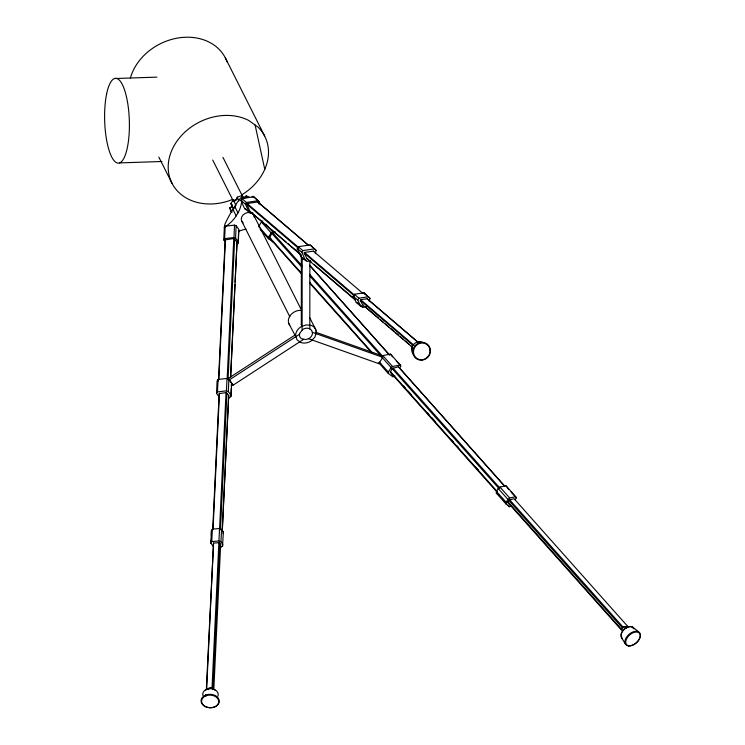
<?xml version="1.0" encoding="UTF-8"?>
<svg xmlns="http://www.w3.org/2000/svg" width="745" height="745" viewBox="0 0 745 745"><rect width="100%" height="100%" fill="white"/><g stroke="black" fill="none" stroke-linecap="round" stroke-linejoin="round"><path stroke-width="1.12" d="M301.315 324.904L301.362 257.649L302.172 259.26L302.125 329.988M309.818 328.852L309.864 260.443M627.681 626.359L623.006 627.076L621.311 629.888L507.867 502.54L508.761 500.342L514.022 498.647L627.681 626.359L626.592 628.156M219.151 396.927L216.516 393.341L217.102 380.9L218.052 379.456L227.011 378.432L228.911 379.14L228.315 391.581L231.071 395.325L230.848 396.629L228.436 398.501M225.074 241.715L223.761 239.918L224.347 227.476A18.848 10.886 -39.1 0 1 225.158 223.537C229.507 214.756 234.414 205.741 240.495 198.161A18.848 4.582 83.6 0 1 241.855 198.459A36.151 29.288 -26.7 0 1 238.586 211.869L235.522 216.935A36.151 29.288 -26.7 0 1 224.292 227.514L225.195 226.182L234.535 225.12L236.146 225.726L238.894 229.46L238.307 241.901L238.093 243.205L236.482 244.453M216.516 393.341L217.466 391.889L218.052 379.456M223.761 239.918L224.608 238.624L225.195 226.182M213.666 546.914L210.835 543.058L211.422 530.617L212.362 529.136L219.533 528.531L221.544 529.388L223.314 531.8L222.587 545.927L220.231 547.91M218.481 380.9L225.139 239.918L233.781 238.502L237.04 242.051L230.661 377.259M211.021 543.319L211.189 539.929M211.403 535.404L211.422 530.617M218.844 379.27L225.446 239.443M210.835 543.058L211.776 541.578L212.362 529.136M212.744 529.304L219.142 393.63L226.024 392.615L228.696 395.381L222.299 531.055M213.051 528.848L219.458 393.174M206.691 688.184L213.545 543.058L218.881 542.686L220.669 544.26L213.824 689.386L212.036 687.821L206.384 688.631L213.545 543.058M212.036 687.821L218.881 542.686M222.587 545.927L222.727 544.241L220.958 541.829L218.946 540.963L219.533 528.531M219.561 529.453L226.024 392.615M228.315 391.581L226.424 390.874L227.011 378.432M227.178 378.33L233.781 238.502M238.307 241.901L235.56 238.158L233.949 237.562L234.535 225.12M212.94 688.175L219.784 543.049M220.464 529.797L226.927 392.969M228.026 379.81L234.675 238.838M220.958 541.829L221.544 529.388M235.56 238.158L236.146 225.726M222.243 530.636L228.696 395.381M230.596 376.83L234.954 284.385M235.066 282.066L237.04 242.051M230.848 396.629L231.22 388.713M231.332 386.45L231.434 384.187M238.093 243.205L238.679 230.764M231.071 395.325L231.658 382.883M511.48 505.892L509.58 506.768L506.06 504.03L496.338 493.115L496.421 491.439L498.2 488.496L499.997 487.072L505.967 485.74L515.689 496.664L516.304 497.911L515.149 499.821M506.06 504.03L506.144 502.354L507.922 499.411L509.72 497.986L515.689 496.664M223.174 533.495L223.314 531.8M220.576 545.005L220.669 544.26M231.732 207.101L232.067 204.866M259.074 204.102L259.539 202.072L253.71 196.782L241.846 198.533L240.868 200.247L244.565 208.535L250.627 213.247L252.825 212.921M315.331 253.672L316.094 250.385L310.116 244.937L298.251 246.688L297.274 248.402L300.971 256.69L307.033 261.393L310.33 260.908M369.185 301.259L369.986 298.298L363.97 292.841L354.322 294.266L353.195 296.193L356.25 302.396L360.822 306.297L362.806 307.21L366.363 306.689M233.25 199.939L235.997 205.397L233.52 209.14L230.773 203.683L233.25 199.939A2.468 1.993 -26.7 0 0 236.146 199.734A2.468 1.993 -26.7 0 0 237.133 197.211L241.622 195.684A2.468 1.993 -26.7 0 0 243.485 197.35A2.468 1.993 -26.7 0 0 246.111 195.879L249.175 197.034M252.08 196.997L252.536 196.382A18.848 3.762 79.6 0 1 253.691 196.717M412.525 347.431L362.675 304.863L360.301 300.319L360.627 299.714L367.136 298.754L417.871 342.057M355.514 300.179L306.968 258.738L304.174 253.058L304.509 252.443L313.384 251.139L362.815 293.325M249.137 212.437L245.44 204.158L246.418 202.444L258.282 200.684M301.027 255.051L250.069 211.552L246.781 204.158L247.135 203.534L257.789 201.96L308.737 245.459M305.543 260.592L301.855 252.304L302.824 250.59L314.688 248.839M360.822 306.297L357.777 300.095L358.894 298.168L368.542 296.743M262.864 220.93L261.439 221.982L258.683 226.536L268.405 237.45L268.442 238.717L273.285 242.051L271.785 240.374M268.405 237.45L271.161 232.896L274.803 231.434M301.073 273.434L269.476 237.972L271.823 233.343L275.585 232.198M315.899 332.27L381.906 355.7L382.716 357.311L378.87 363.681L308.532 338.714M394.878 375.927L393.015 376.765L388.369 373.571L388.331 372.081L391.088 367.527L392.513 366.475L400.261 365.013L400.819 366.093L399.637 368.067M506.144 502.354L390.324 372.211L392.094 368.551L398.361 366.736L504.551 485.945M234.582 200.694L236.593 199.055M234.75 201.02L236.761 199.381M430.079 350.243L430.07 350.169A8.595 8.121 -49.5 0 0 417.591 344.386A8.595 8.121 -49.5 0 0 417.023 358.541A8.595 8.121 -49.5 0 0 429.977 352.357L430.061 350.252M303.392 339.469L233.008 385.24L228.361 378.395L294.89 335.138M229.162 380.006L299.555 334.235M205.611 690.103A7.059 5.196 2.7 0 1 207.101 689.33L207.371 689.255M207.101 689.33L208.814 688.874M400.261 365.013L390.538 354.099L382.79 355.561L392.513 366.475M245.971 229.181L244.695 229.423A36.151 29.288 -26.7 0 0 238.661 231.239M302.172 259.26L304.37 258.934M224.608 238.624L233.949 237.562M217.466 391.889L226.424 390.874M211.776 541.578L218.946 540.963M114.451 78.542L156.86 77.135M119.554 162.904L161.954 161.497M241.454 197.202L245.142 197.369M241.622 197.527L245.31 197.686M241.296 197.611L244.667 197.77M312.379 332.344L382.716 357.311M356.25 302.396L358.233 303.308M362.675 304.863L363.532 305.301M306.968 258.738L307.815 259.176M244.565 208.535L246.055 209.336M250.069 211.552L286.043 241.995M300.971 256.69L306.269 260.741M269.476 237.972L271.199 239.154M379.568 363.29L381.431 364.575M390.324 372.211L391.926 373.469M496.338 493.115L498.973 495.174M632.486 626.964L638.558 631.779M507.867 502.54L509.552 503.946M259.539 202.072L253.71 196.782M316.094 250.385L310.116 244.937M308.318 245.217L257.789 201.96M363.588 292.897L369.986 298.298M418.29 342.56L367.136 298.754M354.322 294.266L358.894 298.168M360.627 299.714L413.987 345.261M241.846 198.533L246.418 202.444M298.251 246.688L302.824 250.59M304.509 252.443L353.931 294.638M247.135 203.534L298.084 247.033M360.301 300.319L412.786 345.121M246.781 204.158L298.615 248.411M304.174 253.058L354.48 296.007M240.868 200.247L245.44 204.158M297.274 248.402L301.855 252.304M353.195 296.193L357.777 300.095M365.283 306.791L378.404 317.994M380.155 319.484L383.647 322.473M385.398 323.963L388.899 326.953M390.65 328.443L394.152 331.432M395.893 332.922L398.519 335.166M400.27 336.656L403.771 339.646M405.522 341.135L409.014 344.125M410.765 345.624L412.516 347.114M308.7 259.93L311.345 262.184M313.999 264.447L355.477 299.863M360.524 305.254L362.806 307.21M287.794 243.494L295.7 250.246M297.46 251.745L300.98 254.743M248.336 211.291L250.627 213.247M363.97 292.841L365.413 294.387M392.596 356.864L390.538 354.099M396.331 361.064L400.819 366.093M295.718 249.622L301.11 255.675M309.585 265.192L389.737 355.16M309.79 265.583L389.169 354.695M508.826 489.512L505.967 485.74M511.07 492.026L516.304 497.911M504.765 486.317L398.361 366.736M265.863 224.292L272.596 231.853M499.997 487.072L509.72 497.986M272.623 232.757L301.911 265.63M309.613 274.281L382.055 355.607M392.894 367.956L499.858 488.022L499.057 488.627L392.094 368.551M509.571 499.727L623.006 627.076M271.823 233.343L301.883 267.083M309.585 275.734L380.49 355.318M261.439 221.982L271.161 232.896M382.111 357.451L391.088 367.527M508.761 500.342L622.205 627.69M498.2 488.496L507.922 499.411M507.876 501.813L621.321 629.162M403.539 385.947L405.075 387.679M408.158 391.134L411.231 394.589M427.397 412.73L428.934 414.453M432.007 417.908L435.089 421.372M451.247 439.503L453.556 442.102M456.638 445.557L458.175 447.279M475.869 467.152L478.178 469.741M390.315 371.494L497.278 491.57M269.457 237.264L301.054 272.735M309.529 282.253L372.724 353.186M502.102 498.377L505.091 501.73M508.081 505.091L509.58 506.768M309.548 282.951L371.196 352.162M391.516 375.089L393.015 376.765M379.354 362.005L388.331 372.081M260.21 229.479L268.442 238.717M378.637 362.657L388.369 373.571M313.384 251.139L313.822 251.633M228.361 378.395L233.008 385.24M621.516 637.701L625.66 644.406M225.288 57.775L264.615 135.981M309.734 317.724L315.973 330.119M315.331 332.065L316.141 333.676M246.111 195.879L247.033 197.704M254.054 215.808L300.822 308.803M222.951 157.363L243.056 197.341M241.622 195.684L243 198.412M301.315 324.606L302.125 326.217M237.133 197.211L238.959 200.852M212.716 160.045L233.334 201.048M234.759 206.514L237.99 212.949M241.464 220.604L289.805 316.7M232.98 209.466L236.212 215.892M295.793 336.684L288.678 323.283M231.835 204.484A2.468 1.993 -26.7 0 1 229.777 207.734L232.067 212.288M158.806 157.027L172.076 183.419M255.107 125.02L264.764 169.376M229.777 207.734L230.764 211.496A2.468 1.993 -26.7 0 1 231.276 211.338M241.669 194.901A51.992 42.12 -26.7 0 0 258.021 127.106L248.728 120.457A51.992 42.12 -26.7 0 0 169.013 159.132A51.992 42.12 -26.7 0 0 232.57 199.455M130.375 78.085A51.992 42.12 -26.7 0 1 177.869 38.023A51.992 42.12 -26.7 0 1 227.057 61.816M622.317 630.568A2.459 1.49 -41.7 0 1 623.016 627.541A2.459 1.49 -41.7 0 1 625.958 627.532M622.447 638.512A7.757 4.712 -41.7 0 1 624.645 628.948A7.757 4.712 -41.7 0 1 633.948 628.929M621.73 636.891A7.059 4.293 -41.7 0 1 621.246 635.848M621.172 634.563A7.059 4.293 -41.7 0 1 630.549 626.741M631.713 627.122A7.059 4.293 -41.7 0 1 632.561 627.867M208.237 689.721A2.459 1.807 2.7 0 1 210.425 688.007A2.459 1.807 2.7 0 1 213.079 689.432M202.947 695.579A7.757 5.709 2.7 0 1 210.639 688.659A7.757 5.709 2.7 0 1 217.922 696.128M212.465 689.004A7.059 5.196 2.7 0 1 215.584 690.466M230.773 203.683A2.468 1.993 -26.7 0 1 231.211 203.86M289.712 325.304A10.737 8.698 -26.7 0 1 290.476 315.191A10.737 8.698 -26.7 0 1 301.38 310.358M243.149 222.895A6.752 5.466 -26.7 0 1 245.273 213.331A6.752 5.466 -26.7 0 1 254.269 217.242M412.227 350.057A7.059 6.668 -49.5 0 1 412.292 348.26M418.411 342.225A7.059 6.668 -49.5 0 1 420.199 342.197M413.047 353.884A7.757 7.329 -49.5 0 1 422.331 342.132M299.676 333.397L299.453 334.896A6.752 5.466 -26.7 0 0 301.362 338.621L305.962 339.599L309.222 338.36A6.752 5.466 -26.7 0 0 312.481 332.968L311.606 330.268L309.222 328.545A6.752 5.466 -26.7 0 0 302.712 329.504L299.676 333.397M316.327 332.4L314.939 337.122L311.14 340.977A10.737 8.698 -26.7 0 1 300.784 342.514L296.994 339.767L295.607 335.464A10.737 8.698 -26.7 0 1 300.794 326.887L305.971 324.913L311.149 325.36A10.737 8.698 -26.7 0 1 316.327 332.4M628.78 645.775L628.249 645.85L628.836 645.794A8.595 5.224 -41.7 0 0 640.169 636.835A8.595 5.224 -41.7 0 0 631.052 633.837A8.595 5.224 -41.7 0 0 627.42 645.328L628.836 645.794M206.067 695.755L206.002 695.793A8.595 6.323 2.7 0 0 205.08 706.428A8.595 6.323 2.7 0 0 218.574 702.833A8.595 6.323 2.7 0 0 208.097 695.234L206.002 695.793L205.778 695.029L206.002 695.793M106.619 93.972A42.428 12.33 88.1 0 0 116.322 162.596A42.428 12.33 88.1 0 0 128.066 105.594A42.428 12.33 88.1 0 0 106.619 93.972M632.03 645.347A9.126 5.541 -41.7 0 0 639.657 632.729A9.126 5.541 -41.7 0 0 626.284 637.618A9.126 5.541 -41.7 0 0 632.03 645.347M203.59 705.524A9.126 6.714 2.7 0 0 218.918 703.075A9.126 6.714 2.7 0 0 207.985 694.442A9.126 6.714 2.7 0 0 203.59 705.524M422.424 360.086A9.126 8.623 -49.5 0 0 428.85 345.727A9.126 8.623 -49.5 0 0 413.605 347.98A9.126 8.623 -49.5 0 0 422.424 360.086"/></g></svg>
